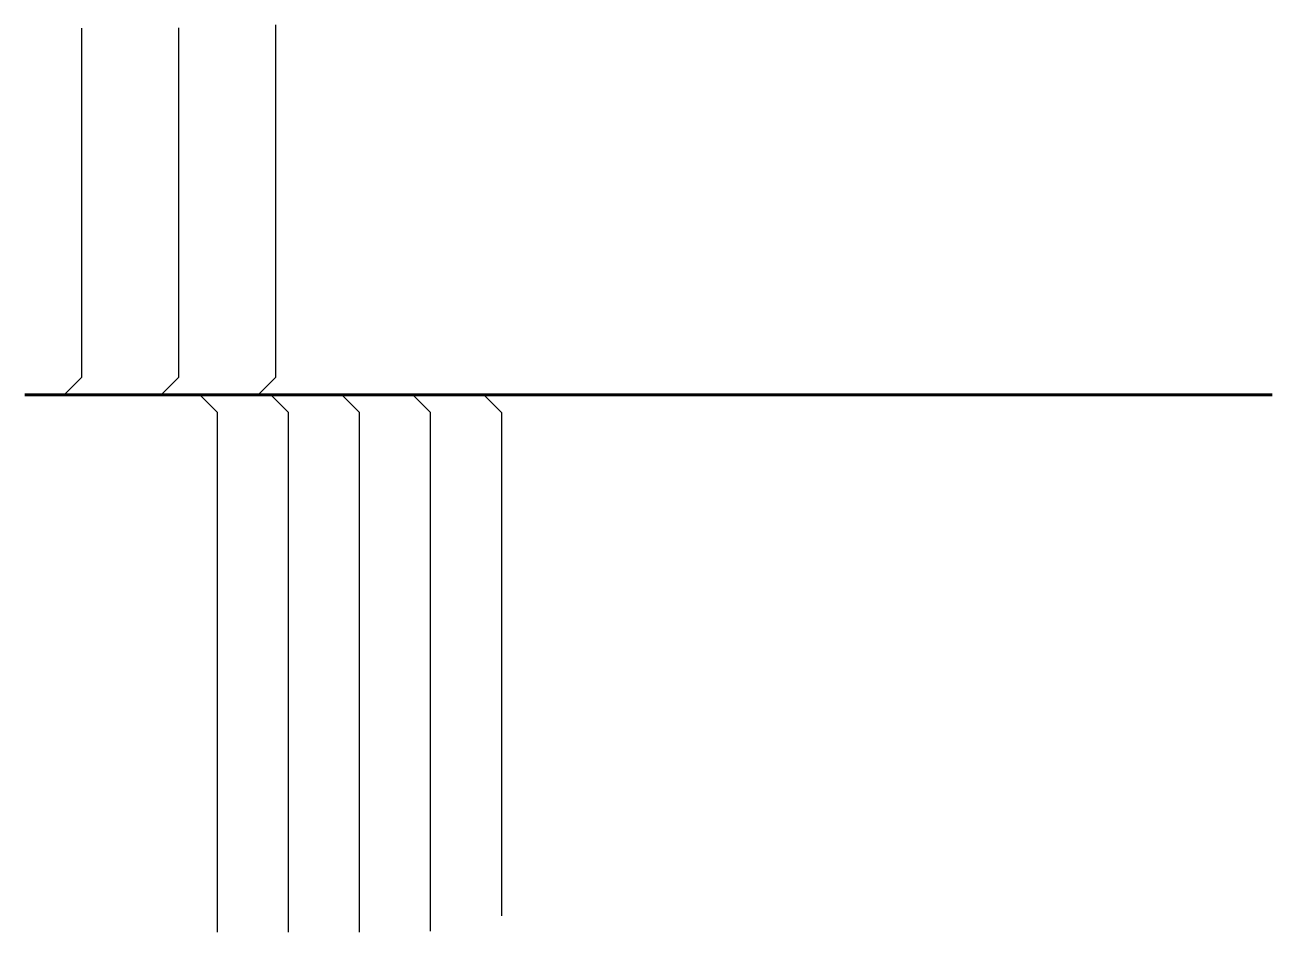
# Model space of a CAD drawing. Header units: inches. Extents: x 871 to 2432, y 654 to 1047.
# Drawn here: x 871.4 to 1047, y 685.5 to 813.2 of the extents above; entities that cross this region are included whole.
import ezdxf

# ---------------------------------------------------------------- set-up
doc = ezdxf.new("R2010")
doc.units = ezdxf.units.IN
doc.header["$MEASUREMENT"] = 0
doc.styles.get("Standard").update_dxf_attribs({"font": 'arial.ttf'})

# ---------------------------------------------------------------- blocks, each defined once
blk = doc.blocks.new('VT0_418')
for p, q in [((-2.5, 0), (2.5, 0)), ((0, -2.5), (-2.5, 0))]:
    blk.add_line(p, q)
at = {"flags": 1}
for tag, p in [('X4TERM01', (-2.5, 0)), ('X1TERM01', (2.5, 0)), ('WDWSEQ', (-2.63, -0.91)), ('X8TERM01', (0, -2.5))]:
    blk.add_attdef(tag, p, '', height=0.4, dxfattribs=at)
blk = doc.blocks.new('VT0_412')
for p, q in [((0, 2.5), (-2.5, 0)), ((-2.5, 0), (2.5, 0))]:
    blk.add_line(p, q)
at = {"flags": 1}
for tag, p in [('X2TERM01', (0, 2.5)), ('X4TERM01', (-2.5, 0)), ('WDWSEQ', (-2.1, 1.03)), ('X1TERM01', (2.5, 0))]:
    blk.add_attdef(tag, p, '', height=0.4, dxfattribs=at)

msp = doc.modelspace()

# ---------------------------------------------------------------- linework, layer by layer
for p, q in [((906.76, 763.6), (906.76, 813.18)), ((879.44, 763.6), (879.44, 812.71)), ((893.1, 763.6), (893.1, 812.78)), ((898.52, 685.47), (898.52, 758.6)), ((908.52, 685.47), (908.52, 758.6)), ((918.52, 685.47), (918.52, 758.6)), ((928.52, 685.6), (928.52, 758.6)), ((938.52, 758.6), (938.52, 687.76))]:
    msp.add_line(p, q)
at = {"lineweight": 60}
msp.add_line((871.41, 761.09), (1047.04, 761.1), dxfattribs=at)

# ---------------------------------------------------------------- block references
for name, p in [('VT0_412', (879.44, 761.1)), ('VT0_412', (893.1, 761.1)), ('VT0_412', (906.76, 761.1)), ('VT0_418', (898.52, 761.1)), ('VT0_418', (908.52, 761.1)), ('VT0_418', (918.52, 761.1)), ('VT0_418', (928.52, 761.1)), ('VT0_418', (938.52, 761.1))]:
    msp.add_blockref(name, p)

doc.saveas('drawing.dxf')
